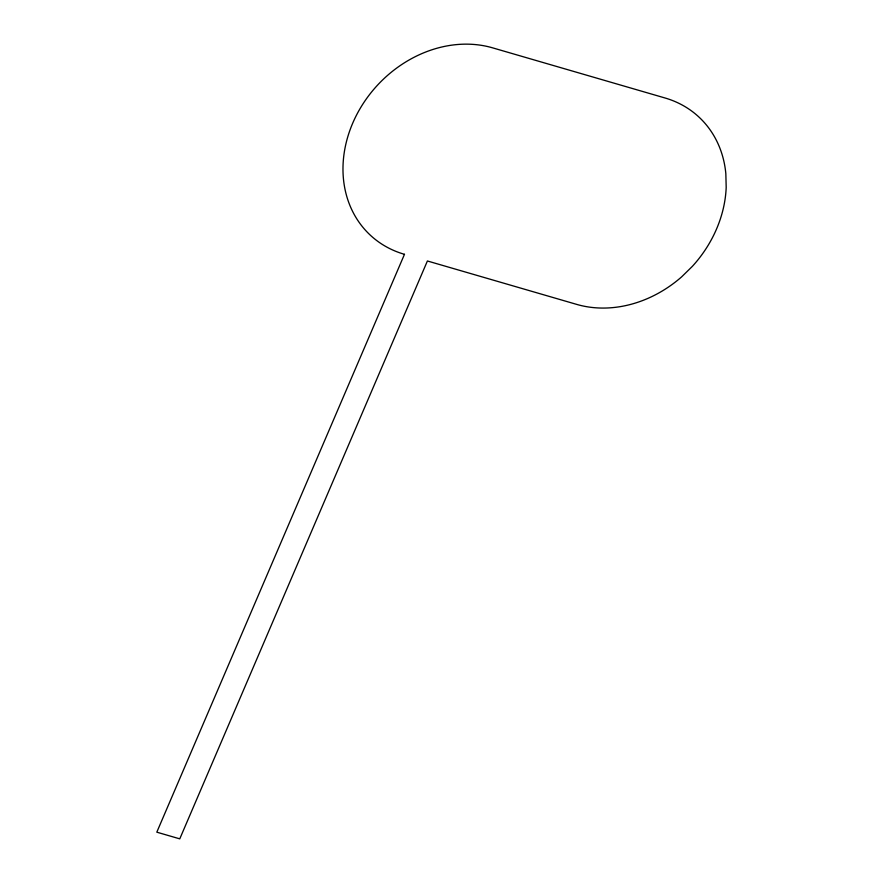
<?xml version="1.0" encoding="UTF-8"?>
<svg xmlns="http://www.w3.org/2000/svg" width="883" height="883" viewBox="0 0 883 883"><rect width="100%" height="100%" fill="white"/><g stroke="black" fill="none" stroke-linecap="round" stroke-linejoin="round"><path stroke-width="1.32" d="M404.48 254.315L156.81 832.172L179.768 838.85L427.405 260.982L576.654 304.381A114.779 96.733 -47.4 0 0 681.621 276.876L692.338 266.379A114.779 96.733 -47.4 0 0 726.19 187.406L725.837 173.686A114.779 96.733 -47.4 0 0 665.098 98.002L492.582 47.837A114.779 96.733 -47.4 0 0 352.615 123.388A114.779 96.733 -47.4 0 0 404.48 254.315"/></g></svg>
